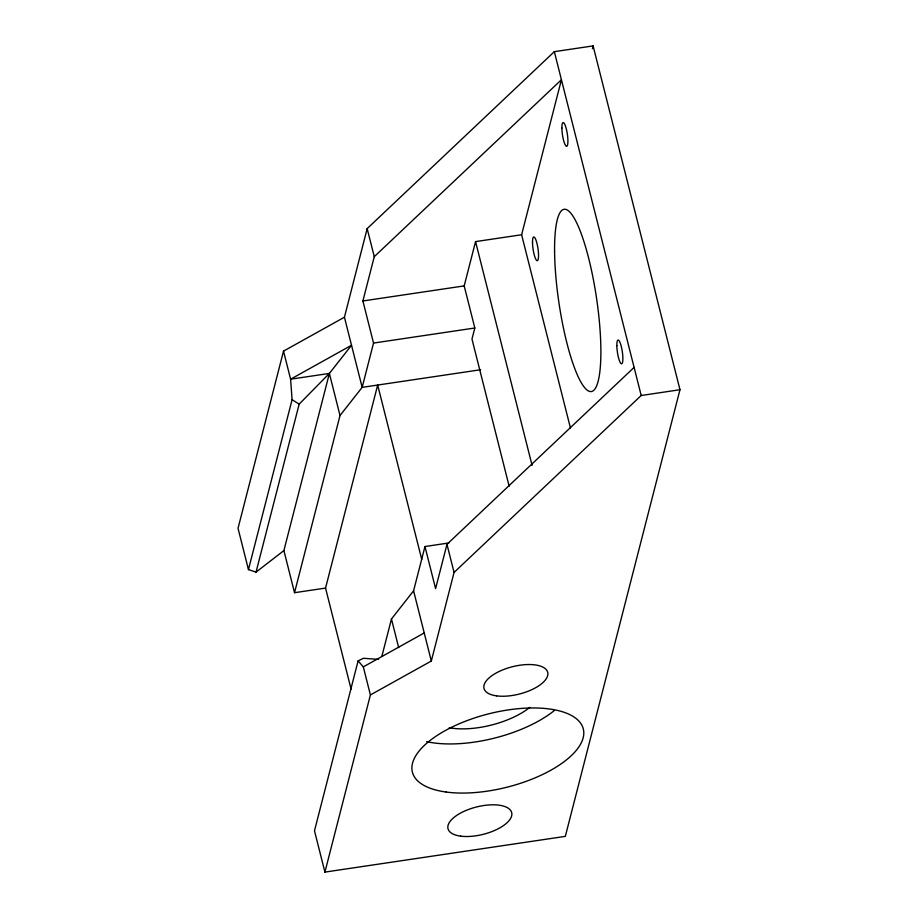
<?xml version="1.0" encoding="UTF-8"?>
<svg xmlns="http://www.w3.org/2000/svg" width="918" height="918" viewBox="0 0 918 918"><rect width="100%" height="100%" fill="white"/><g stroke="black" fill="none" stroke-linecap="round" stroke-linejoin="round"><path stroke-width="1.38" d="M378.606 659.388L363.413 658.275L358.112 660.868L314.484 830.79L324.915 872.1L565.327 836.367L679.974 389.725L593.108 45.9L554.334 51.66L367.166 228.605L344.434 317.215L283.513 351.124L238.026 528.286L248.457 569.596L256.03 572.132L283.892 550.593L329.378 373.431L351.525 345.271L290.604 379.191L292.085 399.674L248.457 569.596M256.03 572.132L299.176 404.127L329.378 373.431L340.016 415.533L294.529 592.695L325.546 588.082L377.677 385.055L421.752 559.452M340.016 415.533L362.162 387.362L373.534 343.068L362.897 300.966L374.269 256.673L367.166 228.605M509.146 486.207L471.978 339.075L474.824 328.001L464.187 285.9L475.558 241.606L521.619 234.756L561.426 79.74L374.269 256.673M324.915 872.1L370.402 694.937L363.31 666.87L358.112 660.868M381.865 656.37L391.458 618.996L413.582 590.825L424.965 546.531L448.868 542.974M634.109 367.407L446.963 544.34L435.591 588.633L424.965 546.531M370.402 694.937L431.322 661.029L454.066 572.43L446.963 544.34M592.397 48.677L593.108 45.9M454.066 572.43L641.2 395.497L679.974 389.725M363.31 666.87L424.231 632.95M362.897 300.966L464.187 285.9M373.534 343.068L474.824 328.001M329.378 373.431L290.604 379.191L283.513 351.124M480.619 369.747L362.162 387.362L344.434 317.215M292.085 399.674L299.176 404.127M554.334 51.66L641.2 395.497M521.619 234.756L570.422 427.926M475.558 241.606L532.084 465.357M413.582 590.825L431.322 661.029M391.458 618.996L398.664 647.523M325.546 588.082L351.089 689.131M283.892 550.593L294.529 592.695M554.093 710.727A88.128 37.799 -14.2 0 1 426.583 741.652M529.743 707.422A56.882 24.396 -14.2 0 1 449.246 727.756M446.148 792.039A88.128 37.799 -14.2 0 0 583.148 737.854A88.128 37.799 -14.2 0 0 464.21 721.709A88.128 37.799 -14.2 0 0 446.148 792.039M554.587 251.727A92.133 18.934 81.5 0 0 589.895 391.493A92.133 18.934 81.5 0 0 588.587 257.947A92.133 18.934 81.5 0 0 554.587 251.727M616.839 345.593A12.014 2.467 81.5 0 0 621.452 363.826A12.014 2.467 81.5 0 0 621.279 346.407A12.014 2.467 81.5 0 0 616.839 345.593M561.885 128.061A12.014 2.467 81.5 0 0 566.486 146.295A12.014 2.467 81.5 0 0 566.314 128.876A12.014 2.467 81.5 0 0 561.885 128.061M532.509 242.49A12.014 2.467 81.5 0 0 537.11 260.712A12.014 2.467 81.5 0 0 536.938 243.293A12.014 2.467 81.5 0 0 532.509 242.49M496.581 695.867A32.853 14.091 -14.2 0 0 547.644 675.671A32.853 14.091 -14.2 0 0 503.316 669.647A32.853 14.091 -14.2 0 0 496.581 695.867M460.572 836.137A32.853 14.091 -14.2 0 0 511.636 815.941A32.853 14.091 -14.2 0 0 467.308 809.928A32.853 14.091 -14.2 0 0 460.572 836.137"/></g></svg>
